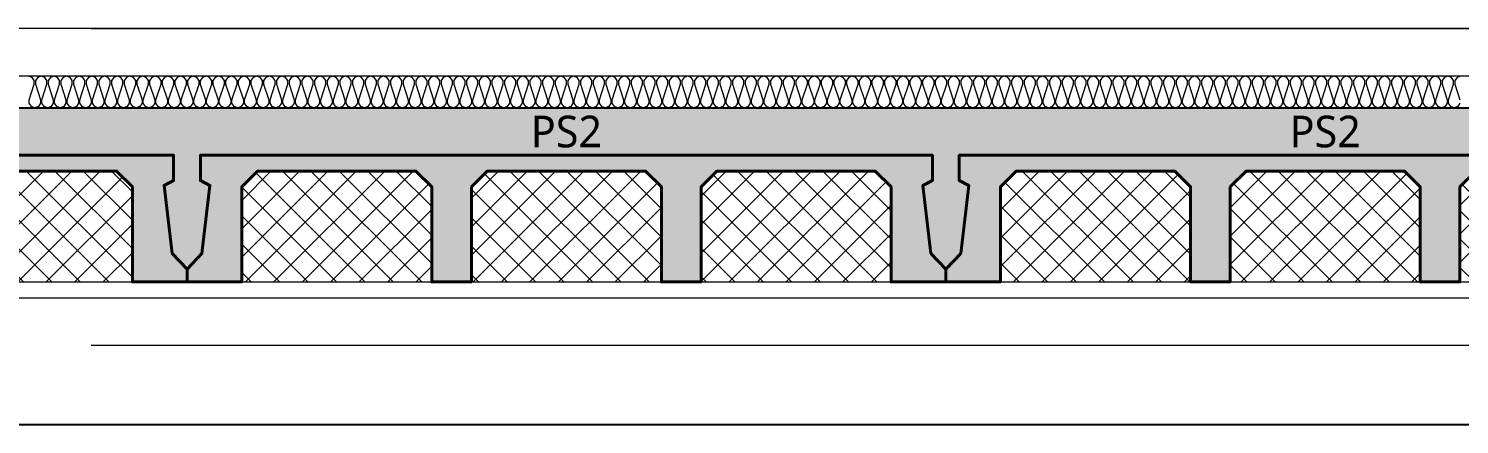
# Model space of a CAD drawing. Header units: millimetres. Extents: x 0 to 420000, y 0 to 297000.
# Drawn here: x 236003 to 240518, y 43200 to 44450 of the extents above; entities that cross this region are included whole.
import ezdxf
from ezdxf.enums import TextEntityAlignment as Align

# ---------------------------------------------------------------- set-up
doc = ezdxf.new("R2010")
doc.units = ezdxf.units.MM
doc.linetypes.add('0731_main_plan$0$form_$0$y-Landschaft$0$_$1$20120914_Verkehrsflächen_Grün$0$20120628_xref - Gammel$1$3_H-GL_F1_U3 - Default$0${ Offset Lines }', pattern=[0])
doc.linetypes.add('CEN', pattern=[62, 60, -1, 0, -1])
for name, color, linetype, lineweight in [('A-AXIS-LINE', 1, 'CEN', 15), ('A-CONC-LIN1', 2, 'Continuous', 40), ('A-CONC-LIN2', 7, 'Continuous', 25), ('A-ELEV-LIN2', 7, 'Continuous', 25), ('A-XXXX-FIN2', 6, 'Continuous', 20), ('A-XXXX-INSL1', 15, 'Continuous', 18), ('A-XXXX-INSL2', 8, 'Continuous', 18)]:
    doc.layers.add(name, color=color, linetype=linetype, lineweight=lineweight)
doc.layers.add('A-CONC-SOLD', color=253, linetype='CEN')
doc.layers.add('A-XXXX-NPLT', color=144, linetype='Continuous', lineweight=15, plot=False)
doc.styles.add('맑은고딕', font='')
doc.styles.get('맑은고딕').set_extended_font_data('Malgun Gothic')

# ---------------------------------------------------------------- blocks, each defined once
blk = doc.blocks.new('axis(211208)')
at = {"layer": 'A-AXIS-LINE', "ltscale": 1000}
for p, q in [((4631788.1, -421118.7), (4955413.1, -421118.7)), ((4631788.1, -422118.7), (4955413.1, -422118.7))]:
    blk.add_line(p, q, dxfattribs=at)
blk = doc.blocks.new('PS2')
at = {"layer": 'A-CONC-SOLD'}
h = blk.add_hatch(color=256, dxfattribs=at)
h.dxf.hatch_style = 1
h.paths.add_polyline_path([(1197.5, 0), (-1197.5, 0), (-1197.5, -510), (-1150.5, -460), (-1125, -245), (-1155, -230), (-1155, -150), (1155, -150), (1155, -230), (1125, -245), (1150.5, -460), (1197.5, -510)])
h = blk.add_hatch(color=256, dxfattribs=at)
h.dxf.hatch_style = 1
h.paths.add_polyline_path([(-1150.5, -460), (-1197.5, -510), (-1197.5, -550), (-1025, -550), (-1025, -510), (-1025, -250), (-975, -200), (-475, -200), (-425, -250), (-425, -510), (-425, -550), (-300, -550), (-300, -510), (-300, -250), (-250, -200), (250, -200), (300, -250), (300, -510), (300, -550), (425, -550), (425, -510), (425, -250), (475, -200), (975, -200), (1025, -250), (1025, -510), (1025, -550), (1197.5, -550), (1197.5, -510), (1150.5, -460), (1125, -245), (1155, -230), (1155, -150), (-1155, -150), (-1155, -230), (-1125, -245)])
at = {"layer": 'A-XXXX-INSL2'}
h = blk.add_hatch(dxfattribs=at)
h.set_pattern_fill('ANSI37', color=256, scale=20)
h.set_pattern_definition([(45, (-289951.5, -41968), (-44.90128, 44.90128), []), (135, (-289951.5, -41968), (-44.90128, -44.90128), [])])
h.paths.add_polyline_path([(-975, -200), (-1025, -250), (-1025, -510), (-1025, -550), (-425, -550), (-425, -510), (-425, -250), (-475, -200)])
h.paths.add_polyline_path([(-250, -200), (-300, -250), (-300, -510), (-300, -550), (300, -550), (300, -510), (300, -250), (250, -200)])
h.paths.add_polyline_path([(425, -510), (425, -550), (1025, -550), (1025, -510), (1025, -250), (975, -200), (475, -200), (425, -250)])
at = {"layer": 'A-CONC-LIN1', "color": 2, "linetype": '0731_main_plan$0$form_$0$y-Landschaft$0$_$1$20120914_Verkehrsflächen_Grün$0$20120628_xref - Gammel$1$3_H-GL_F1_U3 - Default$0${ Offset Lines }'}
blk.add_lwpolyline([(-300, -250), (-300, -510), (-300, -510), (-300, -550), (-425, -550), (-425, -510), (-425, -510), (-425, -250), (-475, -200), (-975, -200), (-1025, -250), (-1025, -510), (-1025, -510), (-1025, -550), (-1197.5, -550), (-1197.5, -510), (-1150.5, -460), (-1125, -245), (-1155, -230), (-1155, -150), (1155, -150), (1155, -230), (1125, -245), (1150.5, -460), (1197.5, -510), (1197.5, -550), (1025, -550), (1025, -510), (1025, -510), (1025, -250), (975, -200), (475, -200), (425, -250), (425, -510), (425, -510), (425, -550), (300, -550), (300, -510), (300, -510), (300, -250), (250, -200), (-250, -200)], close=True, dxfattribs=at)
at = {"layer": 'A-CONC-LIN2'}
blk.add_line((-1197.5, 0), (1197.5, 0), dxfattribs=at)
at = {"layer": 'A-XXXX-NPLT'}
for p, q in [((-1025, -550), (-425, -550)), ((-300, -550), (300, -550)), ((425, -550), (1025, -550))]:
    blk.add_line(p, q, dxfattribs=at)
at = {"layer": 'A-XXXX-NPLT', "style": '맑은고딕'}
blk.add_text('PS2', height=100, dxfattribs=at).set_placement((0, -75), align=Align.MIDDLE)
blk = doc.blocks.new('냉동층(220321)')
at = {"layer": 'A-ELEV-LIN2'}
blk.add_line((4803973.8, -402368.7), (4822373.8, -402368.7), dxfattribs=at)
at = {"layer": 'A-XXXX-FIN2'}
blk.add_line((4878673.7, -401118.7), (4801923.8, -401118.7), dxfattribs=at)
at = {"layer": 'A-XXXX-INSL1'}
blk.add_lwpolyline([(4802023.8, -401968.7), (4819473.8, -401968.7)], dxfattribs=at)
at = {"layer": 'A-XXXX-INSL2'}
blk.add_line((4878773.7, -401268.7), (4802023.8, -401268.7), dxfattribs=at)
for points in [[(4810833.7, -401268.7), (4810822.7, -401272.7), (4810815.7, -401282.7), (4810815.7, -401293.7), (4810831.7, -401343.7)], [(4810831.7, -401354.7), (4810824.7, -401364.7), (4810813.7, -401368.7), (4810802.7, -401364.7), (4810795.7, -401354.7), (4810795.7, -401343.7), (4810811.7, -401293.7), (4810811.7, -401282.7), (4810804.7, -401272.7), (4810793.7, -401268.7), (4810782.7, -401272.7), (4810775.7, -401282.7), (4810775.7, -401293.7), (4810791.7, -401343.7), (4810791.7, -401354.7), (4810784.7, -401364.7), (4810773.7, -401368.7), (4810762.7, -401364.7), (4810755.7, -401354.7), (4810755.7, -401343.7), (4810771.7, -401293.7), (4810771.7, -401282.7), (4810764.7, -401272.7), (4810753.7, -401268.7), (4810742.7, -401272.7), (4810735.7, -401282.7), (4810735.7, -401293.7), (4810751.7, -401343.7), (4810751.7, -401354.7), (4810744.7, -401364.7), (4810733.7, -401368.7), (4810722.7, -401364.7), (4810715.7, -401354.7), (4810715.7, -401343.7), (4810731.7, -401293.7), (4810731.7, -401282.7), (4810724.7, -401272.7), (4810713.7, -401268.7), (4810702.7, -401272.7), (4810695.7, -401282.7), (4810695.7, -401293.7), (4810711.7, -401343.7), (4810711.7, -401354.7), (4810704.7, -401364.7), (4810693.7, -401368.7), (4810682.7, -401364.7), (4810675.7, -401354.7), (4810675.7, -401343.7), (4810691.7, -401293.7), (4810691.7, -401282.7), (4810684.7, -401272.7), (4810673.7, -401268.7), (4810662.7, -401272.7), (4810655.7, -401282.7), (4810655.7, -401293.7), (4810671.7, -401343.7), (4810671.7, -401354.7), (4810664.7, -401364.7), (4810653.7, -401368.7), (4810642.7, -401364.7), (4810635.7, -401354.7), (4810635.7, -401343.7), (4810651.7, -401293.7), (4810651.7, -401282.7), (4810644.7, -401272.7), (4810633.7, -401268.7), (4810622.7, -401272.7), (4810615.7, -401282.7), (4810615.7, -401293.7), (4810631.7, -401343.7), (4810631.7, -401354.7), (4810624.7, -401364.7), (4810613.7, -401368.7), (4810602.7, -401364.7), (4810595.7, -401354.7), (4810595.7, -401343.7), (4810611.7, -401293.7), (4810611.7, -401282.7), (4810604.7, -401272.7), (4810593.7, -401268.7), (4810582.7, -401272.7), (4810575.7, -401282.7), (4810575.7, -401293.7), (4810591.7, -401343.7), (4810591.7, -401354.7), (4810584.7, -401364.7), (4810573.7, -401368.7), (4810562.7, -401364.7), (4810555.7, -401354.7), (4810555.7, -401343.7), (4810571.7, -401293.7), (4810571.7, -401282.7), (4810564.7, -401272.7), (4810553.7, -401268.7), (4810542.7, -401272.7), (4810535.7, -401282.7), (4810535.7, -401293.7), (4810551.7, -401343.7), (4810551.7, -401354.7), (4810544.7, -401364.7), (4810533.7, -401368.7), (4810522.7, -401364.7), (4810515.7, -401354.7), (4810515.7, -401343.7), (4810531.7, -401293.7), (4810531.7, -401282.7), (4810524.7, -401272.7), (4810513.7, -401268.7), (4810502.7, -401272.7), (4810495.7, -401282.7), (4810495.7, -401293.7), (4810511.7, -401343.7), (4810511.7, -401354.7), (4810504.7, -401364.7), (4810493.7, -401368.7), (4810482.7, -401364.7), (4810475.7, -401354.7), (4810475.7, -401343.7), (4810491.7, -401293.7), (4810491.7, -401282.7), (4810484.7, -401272.7), (4810473.7, -401268.7), (4810462.7, -401272.7), (4810455.7, -401282.7), (4810455.7, -401293.7), (4810471.7, -401343.7), (4810471.7, -401354.7), (4810464.7, -401364.7), (4810453.7, -401368.7), (4810442.7, -401364.7), (4810435.7, -401354.7), (4810435.7, -401343.7), (4810451.7, -401293.7), (4810451.7, -401282.7), (4810444.7, -401272.7), (4810433.7, -401268.7), (4810422.7, -401272.7), (4810415.7, -401282.7), (4810415.7, -401293.7), (4810431.7, -401343.7), (4810431.7, -401354.7), (4810424.7, -401364.7), (4810413.7, -401368.7), (4810402.7, -401364.7), (4810395.7, -401354.7), (4810395.7, -401343.7), (4810411.7, -401293.7), (4810411.7, -401282.7), (4810404.7, -401272.7), (4810393.7, -401268.7), (4810382.7, -401272.7), (4810375.7, -401282.7), (4810375.7, -401293.7), (4810391.7, -401343.7), (4810391.7, -401354.7), (4810384.7, -401364.7), (4810373.7, -401368.7), (4810362.7, -401364.7), (4810355.7, -401354.7), (4810355.7, -401343.7), (4810371.7, -401293.7), (4810371.7, -401282.7), (4810364.7, -401272.7), (4810353.7, -401268.7), (4810342.7, -401272.7), (4810335.7, -401282.7), (4810335.7, -401293.7), (4810351.7, -401343.7), (4810351.7, -401354.7), (4810344.7, -401364.7), (4810333.7, -401368.7), (4810322.7, -401364.7), (4810315.7, -401354.7), (4810315.7, -401343.7), (4810331.7, -401293.7), (4810331.7, -401282.7), (4810324.7, -401272.7), (4810313.7, -401268.7), (4810302.7, -401272.7), (4810295.7, -401282.7), (4810295.7, -401293.7), (4810311.7, -401343.7), (4810311.7, -401354.7), (4810304.7, -401364.7), (4810293.7, -401368.7), (4810282.7, -401364.7), (4810275.7, -401354.7), (4810275.7, -401343.7), (4810291.7, -401293.7), (4810291.7, -401282.7), (4810284.7, -401272.7), (4810273.7, -401268.7), (4810262.7, -401272.7), (4810255.7, -401282.7), (4810255.7, -401293.7), (4810271.7, -401343.7), (4810271.7, -401354.7), (4810264.7, -401364.7), (4810253.7, -401368.7), (4810242.7, -401364.7), (4810235.7, -401354.7), (4810235.7, -401343.7), (4810251.7, -401293.7), (4810251.7, -401282.7), (4810244.7, -401272.7), (4810233.7, -401268.7), (4810222.7, -401272.7), (4810215.7, -401282.7), (4810215.7, -401293.7), (4810231.7, -401343.7), (4810231.7, -401354.7), (4810224.7, -401364.7), (4810213.7, -401368.7), (4810202.7, -401364.7), (4810195.7, -401354.7), (4810195.7, -401343.7), (4810211.7, -401293.7), (4810211.7, -401282.7), (4810204.7, -401272.7), (4810193.7, -401268.7), (4810182.7, -401272.7), (4810175.7, -401282.7), (4810175.7, -401293.7), (4810191.7, -401343.7), (4810191.7, -401354.7), (4810184.7, -401364.7), (4810173.7, -401368.7), (4810162.7, -401364.7), (4810155.7, -401354.7), (4810155.7, -401343.7), (4810171.7, -401293.7), (4810171.7, -401282.7), (4810164.7, -401272.7), (4810153.7, -401268.7), (4810142.7, -401272.7), (4810135.7, -401282.7), (4810135.7, -401293.7), (4810151.7, -401343.7), (4810151.7, -401354.7), (4810144.7, -401364.7), (4810133.7, -401368.7), (4810122.7, -401364.7), (4810115.7, -401354.7), (4810115.7, -401343.7), (4810131.7, -401293.7), (4810131.7, -401282.7), (4810124.7, -401272.7), (4810113.7, -401268.7), (4810102.7, -401272.7), (4810095.7, -401282.7), (4810095.7, -401293.7), (4810111.7, -401343.7), (4810111.7, -401354.7), (4810104.7, -401364.7), (4810093.7, -401368.7), (4810082.7, -401364.7), (4810075.7, -401354.7), (4810075.7, -401343.7), (4810091.7, -401293.7), (4810091.7, -401282.7), (4810084.7, -401272.7), (4810073.7, -401268.7), (4810062.7, -401272.7), (4810055.7, -401282.7), (4810055.7, -401293.7), (4810071.7, -401343.7), (4810071.7, -401354.7), (4810064.7, -401364.7), (4810053.7, -401368.7), (4810042.7, -401364.7), (4810035.7, -401354.7), (4810035.7, -401343.7), (4810051.7, -401293.7), (4810051.7, -401282.7), (4810044.7, -401272.7), (4810033.7, -401268.7), (4810022.7, -401272.7), (4810015.7, -401282.7), (4810015.7, -401293.7), (4810031.7, -401343.7), (4810031.7, -401354.7), (4810024.7, -401364.7), (4810013.7, -401368.7), (4810002.7, -401364.7), (4809995.7, -401354.7), (4809995.7, -401343.7), (4810011.7, -401293.7), (4810011.7, -401282.7), (4810004.7, -401272.7), (4809993.7, -401268.7), (4809982.7, -401272.7), (4809975.7, -401282.7), (4809975.7, -401293.7), (4809991.7, -401343.7), (4809991.7, -401354.7), (4809984.7, -401364.7), (4809973.7, -401368.7), (4809962.7, -401364.7), (4809955.7, -401354.7), (4809955.7, -401343.7), (4809971.7, -401293.7), (4809971.7, -401282.7), (4809964.7, -401272.7), (4809953.7, -401268.7), (4809942.7, -401272.7), (4809935.7, -401282.7), (4809935.7, -401293.7), (4809951.7, -401343.7), (4809951.7, -401354.7), (4809944.7, -401364.7), (4809933.7, -401368.7), (4809922.7, -401364.7), (4809915.7, -401354.7), (4809915.7, -401343.7), (4809931.7, -401293.7), (4809931.7, -401282.7), (4809924.7, -401272.7), (4809913.7, -401268.7), (4809902.7, -401272.7), (4809895.7, -401282.7), (4809895.7, -401293.7), (4809911.7, -401343.7), (4809911.7, -401354.7), (4809904.7, -401364.7), (4809893.7, -401368.7), (4809882.7, -401364.7), (4809875.7, -401354.7), (4809875.7, -401343.7), (4809891.7, -401293.7), (4809891.7, -401282.7), (4809884.7, -401272.7), (4809873.7, -401268.7), (4809862.7, -401272.7), (4809855.7, -401282.7), (4809855.7, -401293.7), (4809871.7, -401343.7), (4809871.7, -401354.7), (4809864.7, -401364.7), (4809853.7, -401368.7), (4809842.7, -401364.7), (4809835.7, -401354.7), (4809835.7, -401343.7), (4809851.7, -401293.7), (4809851.7, -401282.7), (4809844.7, -401272.7), (4809833.7, -401268.7), (4809822.7, -401272.7), (4809815.7, -401282.7), (4809815.7, -401293.7), (4809831.7, -401343.7), (4809831.7, -401354.7), (4809824.7, -401364.7), (4809813.7, -401368.7), (4809802.7, -401364.7), (4809795.7, -401354.7), (4809795.7, -401343.7), (4809811.7, -401293.7), (4809811.7, -401282.7), (4809804.7, -401272.7), (4809793.7, -401268.7), (4809782.7, -401272.7), (4809775.7, -401282.7), (4809775.7, -401293.7), (4809791.7, -401343.7), (4809791.7, -401354.7), (4809784.7, -401364.7), (4809773.7, -401368.7), (4809762.7, -401364.7), (4809755.7, -401354.7), (4809755.7, -401343.7), (4809771.7, -401293.7), (4809771.7, -401282.7), (4809764.7, -401272.7), (4809753.7, -401268.7), (4809742.7, -401272.7), (4809735.7, -401282.7), (4809735.7, -401293.7), (4809751.7, -401343.7), (4809751.7, -401354.7), (4809744.7, -401364.7), (4809733.7, -401368.7), (4809722.7, -401364.7), (4809715.7, -401354.7), (4809715.7, -401343.7), (4809731.7, -401293.7), (4809731.7, -401282.7), (4809724.7, -401272.7), (4809713.7, -401268.7), (4809702.7, -401272.7), (4809695.7, -401282.7), (4809695.7, -401293.7), (4809711.7, -401343.7), (4809711.7, -401354.7), (4809704.7, -401364.7), (4809693.7, -401368.7), (4809682.7, -401364.7), (4809675.7, -401354.7), (4809675.7, -401343.7), (4809691.7, -401293.7), (4809691.7, -401282.7), (4809684.7, -401272.7), (4809673.7, -401268.7), (4809662.7, -401272.7), (4809655.7, -401282.7), (4809655.7, -401293.7), (4809671.7, -401343.7), (4809671.7, -401354.7), (4809664.7, -401364.7), (4809653.7, -401368.7), (4809642.7, -401364.7), (4809635.7, -401354.7), (4809635.7, -401343.7), (4809651.7, -401293.7), (4809651.7, -401282.7), (4809644.7, -401272.7), (4809633.7, -401268.7), (4809622.7, -401272.7), (4809615.7, -401282.7), (4809615.7, -401293.7), (4809631.7, -401343.7), (4809631.7, -401354.7), (4809624.7, -401364.7), (4809613.7, -401368.7), (4809602.7, -401364.7), (4809595.7, -401354.7), (4809595.7, -401343.7), (4809611.7, -401293.7), (4809611.7, -401282.7), (4809604.7, -401272.7), (4809593.7, -401268.7), (4809582.7, -401272.7), (4809575.7, -401282.7), (4809575.7, -401293.7), (4809591.7, -401343.7), (4809591.7, -401354.7), (4809584.7, -401364.7), (4809573.7, -401368.7), (4809562.7, -401364.7), (4809555.7, -401354.7), (4809555.7, -401343.7), (4809571.7, -401293.7), (4809571.7, -401282.7), (4809564.7, -401272.7), (4809553.7, -401268.7), (4809542.7, -401272.7), (4809535.7, -401282.7), (4809535.7, -401293.7), (4809551.7, -401343.7), (4809551.7, -401354.7), (4809544.7, -401364.7), (4809533.7, -401368.7), (4809522.7, -401364.7), (4809515.7, -401354.7), (4809515.7, -401343.7), (4809531.7, -401293.7), (4809531.7, -401282.7), (4809524.7, -401272.7), (4809513.7, -401268.7), (4809502.7, -401272.7), (4809495.7, -401282.7), (4809495.7, -401293.7), (4809511.7, -401343.7), (4809511.7, -401354.7), (4809504.7, -401364.7), (4809493.7, -401368.7), (4809482.7, -401364.7), (4809475.7, -401354.7), (4809475.7, -401343.7), (4809491.7, -401293.7), (4809491.7, -401282.7), (4809484.7, -401272.7), (4809473.7, -401268.7), (4809462.7, -401272.7), (4809455.7, -401282.7), (4809455.7, -401293.7), (4809471.7, -401343.7), (4809471.7, -401354.7), (4809464.7, -401364.7), (4809453.7, -401368.7), (4809442.7, -401364.7), (4809435.7, -401354.7), (4809435.7, -401343.7), (4809451.7, -401293.7), (4809451.7, -401282.7), (4809444.7, -401272.7), (4809433.7, -401268.7), (4809422.7, -401272.7), (4809415.7, -401282.7), (4809415.7, -401293.7), (4809431.7, -401343.7), (4809431.7, -401354.7), (4809424.7, -401364.7), (4809413.7, -401368.7), (4809402.7, -401364.7), (4809395.7, -401354.7), (4809395.7, -401343.7), (4809411.7, -401293.7), (4809411.7, -401282.7), (4809404.7, -401272.7), (4809393.7, -401268.7), (4809382.7, -401272.7), (4809375.7, -401282.7), (4809375.7, -401293.7), (4809391.7, -401343.7), (4809391.7, -401354.7), (4809384.7, -401364.7), (4809373.7, -401368.7), (4809362.7, -401364.7), (4809355.7, -401354.7), (4809355.7, -401343.7), (4809371.7, -401293.7), (4809371.7, -401282.7), (4809364.7, -401272.7), (4809353.7, -401268.7), (4809342.7, -401272.7), (4809335.7, -401282.7), (4809335.7, -401293.7), (4809351.7, -401343.7), (4809351.7, -401354.7), (4809344.7, -401364.7), (4809333.7, -401368.7), (4809322.7, -401364.7), (4809315.7, -401354.7), (4809315.7, -401343.7), (4809331.7, -401293.7), (4809331.7, -401282.7), (4809324.7, -401272.7), (4809313.7, -401268.7), (4809302.7, -401272.7), (4809295.7, -401282.7), (4809295.7, -401293.7), (4809311.7, -401343.7), (4809311.7, -401354.7), (4809304.7, -401364.7), (4809293.7, -401368.7), (4809282.7, -401364.7), (4809275.7, -401354.7), (4809275.7, -401343.7), (4809291.7, -401293.7), (4809291.7, -401282.7), (4809284.7, -401272.7), (4809273.7, -401268.7), (4809262.7, -401272.7), (4809255.7, -401282.7), (4809255.7, -401293.7), (4809271.7, -401343.7), (4809271.7, -401354.7), (4809264.7, -401364.7), (4809253.7, -401368.7), (4809242.7, -401364.7), (4809235.7, -401354.7), (4809235.7, -401343.7), (4809251.7, -401293.7), (4809251.7, -401282.7), (4809244.7, -401272.7), (4809233.7, -401268.7), (4809222.7, -401272.7), (4809215.7, -401282.7), (4809215.7, -401293.7), (4809231.7, -401343.7), (4809231.7, -401354.7), (4809224.7, -401364.7), (4809213.7, -401368.7), (4809202.7, -401364.7), (4809195.7, -401354.7), (4809195.7, -401343.7), (4809211.7, -401293.7), (4809211.7, -401282.7), (4809204.7, -401272.7), (4809193.7, -401268.7), (4809182.7, -401272.7), (4809175.7, -401282.7), (4809175.7, -401293.7), (4809191.7, -401343.7), (4809191.7, -401354.7), (4809184.7, -401364.7), (4809173.7, -401368.7), (4809162.7, -401364.7), (4809155.7, -401354.7), (4809155.7, -401343.7), (4809171.7, -401293.7), (4809171.7, -401282.7), (4809164.7, -401272.7), (4809153.7, -401268.7), (4809142.7, -401272.7), (4809135.7, -401282.7), (4809135.7, -401293.7), (4809151.7, -401343.7), (4809151.7, -401354.7), (4809144.7, -401364.7), (4809133.7, -401368.7), (4809122.7, -401364.7), (4809115.7, -401354.7), (4809115.7, -401343.7), (4809131.7, -401293.7), (4809131.7, -401282.7), (4809124.7, -401272.7), (4809113.7, -401268.7), (4809102.7, -401272.7), (4809095.7, -401282.7), (4809095.7, -401293.7), (4809111.7, -401343.7), (4809111.7, -401354.7), (4809104.7, -401364.7), (4809093.7, -401368.7), (4809082.7, -401364.7), (4809075.7, -401354.7), (4809075.7, -401343.7), (4809091.7, -401293.7), (4809091.7, -401282.7), (4809084.7, -401272.7), (4809073.7, -401268.7), (4809062.7, -401272.7), (4809055.7, -401282.7), (4809055.7, -401293.7), (4809071.7, -401343.7), (4809071.7, -401354.7), (4809064.7, -401364.7), (4809053.7, -401368.7), (4809042.7, -401364.7), (4809035.7, -401354.7), (4809035.7, -401343.7), (4809051.7, -401293.7), (4809051.7, -401282.7), (4809044.7, -401272.7), (4809033.7, -401268.7), (4809022.7, -401272.7), (4809015.7, -401282.7), (4809015.7, -401293.7), (4809031.7, -401343.7), (4809031.7, -401354.7), (4809024.7, -401364.7), (4809013.7, -401368.7), (4809002.7, -401364.7), (4808995.7, -401354.7), (4808995.7, -401343.7), (4809011.7, -401293.7), (4809011.7, -401282.7), (4809004.7, -401272.7), (4808993.7, -401268.7), (4808982.7, -401272.7), (4808975.7, -401282.7), (4808975.7, -401293.7), (4808991.7, -401343.7), (4808991.7, -401354.7), (4808984.7, -401364.7), (4808973.7, -401368.7), (4808962.7, -401364.7), (4808955.7, -401354.7), (4808955.7, -401343.7), (4808971.7, -401293.7), (4808971.7, -401282.7), (4808964.7, -401272.7), (4808953.7, -401268.7), (4808942.7, -401272.7), (4808935.7, -401282.7), (4808935.7, -401293.7), (4808951.7, -401343.7), (4808951.7, -401354.7), (4808944.7, -401364.7), (4808933.7, -401368.7), (4808922.7, -401364.7), (4808915.7, -401354.7), (4808915.7, -401343.7), (4808931.7, -401293.7), (4808931.7, -401282.7), (4808924.7, -401272.7), (4808913.7, -401268.7), (4808902.7, -401272.7), (4808895.7, -401282.7), (4808895.7, -401293.7), (4808911.7, -401343.7), (4808911.7, -401354.7), (4808904.7, -401364.7), (4808893.7, -401368.7), (4808882.7, -401364.7), (4808875.7, -401354.7), (4808875.7, -401343.7), (4808891.7, -401293.7), (4808891.7, -401282.7), (4808884.7, -401272.7), (4808873.7, -401268.7), (4808862.7, -401272.7), (4808855.7, -401282.7), (4808855.7, -401293.7), (4808871.7, -401343.7), (4808871.7, -401354.7), (4808864.7, -401364.7), (4808853.7, -401368.7), (4808842.7, -401364.7), (4808835.7, -401354.7), (4808835.7, -401343.7), (4808851.7, -401293.7), (4808851.7, -401282.7), (4808844.7, -401272.7), (4808833.7, -401268.7), (4808822.7, -401272.7), (4808815.7, -401282.7), (4808815.7, -401293.7), (4808831.7, -401343.7), (4808831.7, -401354.7), (4808824.7, -401364.7), (4808813.7, -401368.7), (4808802.7, -401364.7), (4808795.7, -401354.7), (4808795.7, -401343.7), (4808811.7, -401293.7), (4808811.7, -401282.7), (4808804.7, -401272.7), (4808793.7, -401268.7), (4808782.7, -401272.7), (4808775.7, -401282.7), (4808775.7, -401293.7), (4808791.7, -401343.7), (4808791.7, -401354.7), (4808784.7, -401364.7), (4808773.7, -401368.7), (4808762.7, -401364.7), (4808755.7, -401354.7), (4808755.7, -401343.7), (4808771.7, -401293.7), (4808771.7, -401282.7), (4808764.7, -401272.7), (4808753.7, -401268.7), (4808742.7, -401272.7), (4808735.7, -401282.7), (4808735.7, -401293.7), (4808751.7, -401343.7), (4808751.7, -401354.7), (4808744.7, -401364.7), (4808733.7, -401368.7), (4808722.7, -401364.7), (4808715.7, -401354.7), (4808715.7, -401343.7), (4808731.7, -401293.7), (4808731.7, -401282.7), (4808724.7, -401272.7), (4808713.7, -401268.7), (4808702.7, -401272.7), (4808695.7, -401282.7), (4808695.7, -401293.7), (4808711.7, -401343.7), (4808711.7, -401354.7), (4808704.7, -401364.7), (4808693.7, -401368.7), (4808682.7, -401364.7), (4808675.7, -401354.7), (4808675.7, -401343.7), (4808691.7, -401293.7), (4808691.7, -401282.7), (4808684.7, -401272.7), (4808673.7, -401268.7), (4808662.7, -401272.7), (4808655.7, -401282.7), (4808655.7, -401293.7), (4808671.7, -401343.7), (4808671.7, -401354.7), (4808664.7, -401364.7), (4808653.7, -401368.7), (4808642.7, -401364.7), (4808635.7, -401354.7), (4808635.7, -401343.7), (4808651.7, -401293.7), (4808651.7, -401282.7), (4808644.7, -401272.7), (4808633.7, -401268.7), (4808622.7, -401272.7), (4808615.7, -401282.7), (4808615.7, -401293.7), (4808631.7, -401343.7), (4808631.7, -401354.7), (4808624.7, -401364.7), (4808613.7, -401368.7), (4808602.7, -401364.7), (4808595.7, -401354.7), (4808595.7, -401343.7), (4808611.7, -401293.7), (4808611.7, -401282.7), (4808604.7, -401272.7), (4808593.7, -401268.7), (4808582.7, -401272.7), (4808575.7, -401282.7), (4808575.7, -401293.7), (4808591.7, -401343.7), (4808591.7, -401354.7), (4808584.7, -401364.7), (4808573.7, -401368.7), (4808562.7, -401364.7), (4808555.7, -401354.7), (4808555.7, -401343.7), (4808571.7, -401293.7), (4808571.7, -401282.7), (4808564.7, -401272.7), (4808553.7, -401268.7), (4808542.7, -401272.7), (4808535.7, -401282.7), (4808535.7, -401293.7), (4808551.7, -401343.7), (4808551.7, -401354.7), (4808544.7, -401364.7), (4808533.7, -401368.7), (4808522.7, -401364.7), (4808515.7, -401354.7), (4808515.7, -401343.7), (4808531.7, -401293.7), (4808531.7, -401282.7), (4808524.7, -401272.7), (4808513.7, -401268.7), (4808502.7, -401272.7), (4808495.7, -401282.7), (4808495.7, -401293.7), (4808511.7, -401343.7), (4808511.7, -401354.7), (4808504.7, -401364.7), (4808493.7, -401368.7), (4808482.7, -401364.7), (4808475.7, -401354.7), (4808475.7, -401343.7), (4808491.7, -401293.7), (4808491.7, -401282.7), (4808484.7, -401272.7), (4808473.7, -401268.7), (4808462.7, -401272.7), (4808455.7, -401282.7), (4808455.7, -401293.7), (4808471.7, -401343.7), (4808471.7, -401354.7), (4808464.7, -401364.7), (4808453.7, -401368.7), (4808442.7, -401364.7), (4808435.7, -401354.7), (4808435.7, -401343.7), (4808451.7, -401293.7), (4808451.7, -401282.7), (4808444.7, -401272.7), (4808433.7, -401268.7), (4808422.7, -401272.7), (4808415.7, -401282.7), (4808415.7, -401293.7), (4808431.7, -401343.7), (4808431.7, -401354.7), (4808424.7, -401364.7), (4808413.7, -401368.7), (4808402.7, -401364.7), (4808395.7, -401354.7), (4808395.7, -401343.7), (4808411.7, -401293.7), (4808411.7, -401282.7), (4808404.7, -401272.7), (4808393.7, -401268.7), (4808382.7, -401272.7), (4808375.7, -401282.7), (4808375.7, -401293.7), (4808391.7, -401343.7), (4808391.7, -401354.7), (4808384.7, -401364.7), (4808373.7, -401368.7), (4808362.7, -401364.7), (4808355.7, -401354.7), (4808355.7, -401343.7), (4808371.7, -401293.7), (4808371.7, -401282.7), (4808364.7, -401272.7), (4808353.7, -401268.7), (4808342.7, -401272.7), (4808335.7, -401282.7), (4808335.7, -401293.7), (4808351.7, -401343.7), (4808351.7, -401354.7), (4808344.7, -401364.7), (4808333.7, -401368.7), (4808322.7, -401364.7), (4808315.7, -401354.7), (4808315.7, -401343.7), (4808331.7, -401293.7), (4808331.7, -401282.7), (4808324.7, -401272.7), (4808313.7, -401268.7), (4808302.7, -401272.7), (4808295.7, -401282.7), (4808295.7, -401293.7), (4808311.7, -401343.7), (4808311.7, -401354.7), (4808304.7, -401364.7), (4808293.7, -401368.7), (4808282.7, -401364.7), (4808275.7, -401354.7), (4808275.7, -401343.7), (4808291.7, -401293.7), (4808291.7, -401282.7), (4808284.7, -401272.7), (4808273.7, -401268.7), (4808262.7, -401272.7), (4808255.7, -401282.7), (4808255.7, -401293.7), (4808271.7, -401343.7), (4808271.7, -401354.7), (4808264.7, -401364.7), (4808253.7, -401368.7), (4808242.7, -401364.7), (4808235.7, -401354.7), (4808235.7, -401343.7), (4808251.7, -401293.7), (4808251.7, -401282.7), (4808244.7, -401272.7), (4808233.7, -401268.7), (4808222.7, -401272.7), (4808215.7, -401282.7), (4808215.7, -401293.7), (4808231.7, -401343.7), (4808231.7, -401354.7), (4808224.7, -401364.7), (4808213.7, -401368.7), (4808202.7, -401364.7), (4808195.7, -401354.7), (4808195.7, -401343.7), (4808211.7, -401293.7), (4808211.7, -401282.7), (4808204.7, -401272.7), (4808193.7, -401268.7), (4808182.7, -401272.7), (4808175.7, -401282.7), (4808175.7, -401293.7), (4808191.7, -401343.7), (4808191.7, -401354.7), (4808184.7, -401364.7), (4808173.7, -401368.7), (4808162.7, -401364.7), (4808155.7, -401354.7), (4808155.7, -401343.7), (4808171.7, -401293.7), (4808171.7, -401282.7), (4808164.7, -401272.7), (4808153.7, -401268.7), (4808142.7, -401272.7), (4808135.7, -401282.7), (4808135.7, -401293.7), (4808151.7, -401343.7), (4808151.7, -401354.7), (4808144.7, -401364.7), (4808133.7, -401368.7), (4808122.7, -401364.7), (4808115.7, -401354.7), (4808115.7, -401343.7), (4808131.7, -401293.7), (4808131.7, -401282.7), (4808124.7, -401272.7), (4808113.7, -401268.7), (4808102.7, -401272.7), (4808095.7, -401282.7), (4808095.7, -401293.7), (4808111.7, -401343.7), (4808111.7, -401354.7), (4808104.7, -401364.7), (4808093.7, -401368.7), (4808082.7, -401364.7), (4808075.7, -401354.7), (4808075.7, -401343.7), (4808091.7, -401293.7), (4808091.7, -401282.7), (4808084.7, -401272.7), (4808073.7, -401268.7), (4808062.7, -401272.7), (4808055.7, -401282.7), (4808055.7, -401293.7), (4808071.7, -401343.7), (4808071.7, -401354.7), (4808064.7, -401364.7), (4808053.7, -401368.7), (4808042.7, -401364.7), (4808035.7, -401354.7), (4808035.7, -401343.7), (4808051.7, -401293.7), (4808051.7, -401282.7), (4808044.7, -401272.7), (4808033.7, -401268.7), (4808022.7, -401272.7), (4808015.7, -401282.7), (4808015.7, -401293.7), (4808031.7, -401343.7), (4808031.7, -401354.7), (4808024.7, -401364.7), (4808013.7, -401368.7), (4808002.7, -401364.7), (4807995.7, -401354.7), (4807995.7, -401343.7), (4808011.7, -401293.7), (4808011.7, -401282.7), (4808004.7, -401272.7), (4807993.7, -401268.7), (4807982.7, -401272.7), (4807975.7, -401282.7), (4807975.7, -401293.7), (4807991.7, -401343.7), (4807991.7, -401354.7), (4807984.7, -401364.7), (4807973.7, -401368.7), (4807962.7, -401364.7), (4807955.7, -401354.7), (4807955.7, -401343.7), (4807971.7, -401293.7), (4807971.7, -401282.7), (4807964.7, -401272.7), (4807953.7, -401268.7), (4807942.7, -401272.7), (4807935.7, -401282.7), (4807935.7, -401293.7), (4807951.7, -401343.7), (4807951.7, -401354.7), (4807944.7, -401364.7), (4807933.7, -401368.7), (4807922.7, -401364.7), (4807915.7, -401354.7), (4807915.7, -401343.7), (4807931.7, -401293.7), (4807931.7, -401282.7), (4807924.7, -401272.7), (4807913.7, -401268.7), (4807902.7, -401272.7), (4807895.7, -401282.7), (4807895.7, -401293.7), (4807911.7, -401343.7), (4807911.7, -401354.7), (4807904.7, -401364.7), (4807893.7, -401368.7), (4807882.7, -401364.7), (4807875.7, -401354.7), (4807875.7, -401343.7), (4807891.7, -401293.7), (4807891.7, -401282.7), (4807884.7, -401272.7), (4807873.7, -401268.7), (4807862.7, -401272.7), (4807855.7, -401282.7), (4807855.7, -401293.7), (4807871.7, -401343.7), (4807871.7, -401354.7), (4807864.7, -401364.7), (4807853.7, -401368.7), (4807842.7, -401364.7), (4807835.7, -401354.7), (4807835.7, -401343.7), (4807851.7, -401293.7), (4807851.7, -401282.7), (4807844.7, -401272.7), (4807833.7, -401268.7), (4807822.7, -401272.7), (4807815.7, -401282.7), (4807815.7, -401293.7), (4807831.7, -401343.7), (4807831.7, -401354.7), (4807824.7, -401364.7), (4807813.7, -401368.7), (4807802.7, -401364.7), (4807795.7, -401354.7), (4807795.7, -401343.7), (4807811.7, -401293.7), (4807811.7, -401282.7), (4807804.7, -401272.7), (4807793.7, -401268.7), (4807782.7, -401272.7), (4807775.7, -401282.7), (4807775.7, -401293.7), (4807791.7, -401343.7), (4807791.7, -401354.7), (4807784.7, -401364.7), (4807773.7, -401368.7), (4807762.7, -401364.7), (4807755.7, -401354.7), (4807755.7, -401343.7), (4807771.7, -401293.7), (4807771.7, -401282.7), (4807764.7, -401272.7), (4807753.7, -401268.7), (4807742.7, -401272.7), (4807735.7, -401282.7), (4807735.7, -401293.7), (4807751.7, -401343.7), (4807751.7, -401354.7), (4807744.7, -401364.7), (4807733.7, -401368.7), (4807722.7, -401364.7), (4807715.7, -401354.7), (4807715.7, -401343.7), (4807731.7, -401293.7), (4807731.7, -401282.7), (4807724.7, -401272.7), (4807713.7, -401268.7), (4807702.7, -401272.7), (4807695.7, -401282.7), (4807695.7, -401293.7), (4807711.7, -401343.7), (4807711.7, -401354.7), (4807704.7, -401364.7), (4807693.7, -401368.7), (4807682.7, -401364.7), (4807675.7, -401354.7), (4807675.7, -401343.7), (4807691.7, -401293.7), (4807691.7, -401282.7), (4807684.7, -401272.7), (4807673.7, -401268.7), (4807662.7, -401272.7), (4807655.7, -401282.7), (4807655.7, -401293.7), (4807671.7, -401343.7), (4807671.7, -401354.7), (4807664.7, -401364.7), (4807653.7, -401368.7), (4807642.7, -401364.7), (4807635.7, -401354.7), (4807635.7, -401343.7), (4807651.7, -401293.7), (4807651.7, -401282.7), (4807644.7, -401272.7), (4807633.7, -401268.7), (4807622.7, -401272.7), (4807615.7, -401282.7), (4807615.7, -401293.7), (4807631.7, -401343.7), (4807631.7, -401354.7), (4807624.7, -401364.7), (4807613.7, -401368.7), (4807602.7, -401364.7), (4807595.7, -401354.7), (4807595.7, -401343.7), (4807611.7, -401293.7), (4807611.7, -401282.7), (4807604.7, -401272.7), (4807593.7, -401268.7), (4807582.7, -401272.7), (4807575.7, -401282.7), (4807575.7, -401293.7), (4807591.7, -401343.7), (4807591.7, -401354.7), (4807584.7, -401364.7), (4807573.7, -401368.7), (4807562.7, -401364.7), (4807555.7, -401354.7), (4807555.7, -401343.7), (4807571.7, -401293.7), (4807571.7, -401282.7), (4807564.7, -401272.7), (4807553.7, -401268.7), (4807542.7, -401272.7), (4807535.7, -401282.7), (4807535.7, -401293.7), (4807551.7, -401343.7), (4807551.7, -401354.7), (4807544.7, -401364.7), (4807533.7, -401368.7), (4807522.7, -401364.7), (4807515.7, -401354.7), (4807515.7, -401343.7), (4807531.7, -401293.7), (4807531.7, -401282.7), (4807524.7, -401272.7), (4807513.7, -401268.7), (4807502.7, -401272.7), (4807495.7, -401282.7), (4807495.7, -401293.7), (4807511.7, -401343.7), (4807511.7, -401354.7), (4807504.7, -401364.7), (4807493.7, -401368.7), (4807482.7, -401364.7), (4807475.7, -401354.7), (4807475.7, -401343.7), (4807491.7, -401293.7), (4807491.7, -401282.7), (4807484.7, -401272.7), (4807473.7, -401268.7), (4807462.7, -401272.7), (4807455.7, -401282.7), (4807455.7, -401293.7), (4807471.7, -401343.7), (4807471.7, -401354.7), (4807464.7, -401364.7), (4807453.7, -401368.7), (4807442.7, -401364.7), (4807435.7, -401354.7), (4807435.7, -401343.7), (4807451.7, -401293.7), (4807451.7, -401282.7), (4807444.7, -401272.7), (4807433.7, -401268.7), (4807422.7, -401272.7), (4807415.7, -401282.7), (4807415.7, -401293.7), (4807431.7, -401343.7), (4807431.7, -401354.7), (4807424.7, -401364.7), (4807413.7, -401368.7), (4807402.7, -401364.7), (4807395.7, -401354.7), (4807395.7, -401343.7), (4807411.7, -401293.7), (4807411.7, -401282.7), (4807404.7, -401272.7), (4807393.7, -401268.7), (4807382.7, -401272.7), (4807375.7, -401282.7), (4807375.7, -401293.7), (4807391.7, -401343.7), (4807391.7, -401354.7), (4807384.7, -401364.7), (4807373.7, -401368.7), (4807362.7, -401364.7), (4807355.7, -401354.7), (4807355.7, -401343.7), (4807371.7, -401293.7), (4807371.7, -401282.7), (4807364.7, -401272.7), (4807353.7, -401268.7), (4807342.7, -401272.7), (4807335.7, -401282.7), (4807335.7, -401293.7), (4807351.7, -401343.7), (4807351.7, -401354.7), (4807344.7, -401364.7), (4807333.7, -401368.7), (4807322.7, -401364.7), (4807315.7, -401354.7), (4807315.7, -401343.7), (4807331.7, -401293.7), (4807331.7, -401282.7), (4807324.7, -401272.7), (4807313.7, -401268.7), (4807302.7, -401272.7), (4807295.7, -401282.7), (4807295.7, -401293.7), (4807311.7, -401343.7), (4807311.7, -401354.7), (4807304.7, -401364.7), (4807293.7, -401368.7), (4807282.7, -401364.7), (4807275.7, -401354.7), (4807275.7, -401343.7), (4807291.7, -401293.7), (4807291.7, -401282.7), (4807284.7, -401272.7), (4807273.7, -401268.7), (4807262.7, -401272.7), (4807255.7, -401282.7), (4807255.7, -401293.7), (4807271.7, -401343.7), (4807271.7, -401354.7), (4807264.7, -401364.7), (4807253.7, -401368.7), (4807242.7, -401364.7), (4807235.7, -401354.7), (4807235.7, -401343.7), (4807251.7, -401293.7), (4807251.7, -401282.7), (4807244.7, -401272.7), (4807233.7, -401268.7), (4807222.7, -401272.7), (4807215.7, -401282.7), (4807215.7, -401293.7), (4807231.7, -401343.7), (4807231.7, -401354.7), (4807224.7, -401364.7), (4807213.7, -401368.7), (4807202.7, -401364.7), (4807195.7, -401354.7), (4807195.7, -401343.7), (4807211.7, -401293.7), (4807211.7, -401282.7), (4807204.7, -401272.7), (4807193.7, -401268.7), (4807182.7, -401272.7), (4807175.7, -401282.7), (4807175.7, -401293.7), (4807191.7, -401343.7), (4807191.7, -401354.7), (4807184.7, -401364.7), (4807173.7, -401368.7), (4807162.7, -401364.7), (4807155.7, -401354.7), (4807155.7, -401343.7), (4807171.7, -401293.7), (4807171.7, -401282.7), (4807164.7, -401272.7), (4807153.7, -401268.7), (4807142.7, -401272.7), (4807135.7, -401282.7), (4807135.7, -401293.7), (4807151.7, -401343.7), (4807151.7, -401354.7), (4807144.7, -401364.7), (4807133.7, -401368.7), (4807122.7, -401364.7), (4807115.7, -401354.7), (4807115.7, -401343.7), (4807131.7, -401293.7), (4807131.7, -401282.7), (4807124.7, -401272.7), (4807113.7, -401268.7), (4807102.7, -401272.7), (4807095.7, -401282.7), (4807095.7, -401293.7), (4807111.7, -401343.7), (4807111.7, -401354.7), (4807104.7, -401364.7), (4807093.7, -401368.7), (4807082.7, -401364.7), (4807075.7, -401354.7), (4807075.7, -401343.7), (4807091.7, -401293.7), (4807091.7, -401282.7), (4807084.7, -401272.7), (4807073.7, -401268.7), (4807062.7, -401272.7), (4807055.7, -401282.7), (4807055.7, -401293.7), (4807071.7, -401343.7), (4807071.7, -401354.7), (4807064.7, -401364.7), (4807053.7, -401368.7), (4807042.7, -401364.7), (4807035.7, -401354.7), (4807035.7, -401343.7), (4807051.7, -401293.7), (4807051.7, -401282.7), (4807044.7, -401272.7), (4807033.7, -401268.7), (4807022.7, -401272.7), (4807015.7, -401282.7), (4807015.7, -401293.7), (4807031.7, -401343.7), (4807031.7, -401354.7), (4807024.7, -401364.7), (4807013.7, -401368.7), (4807002.7, -401364.7), (4806995.7, -401354.7), (4806995.7, -401343.7), (4807011.7, -401293.7), (4807011.7, -401282.7), (4807004.7, -401272.7), (4806993.7, -401268.7), (4806982.7, -401272.7), (4806975.7, -401282.7), (4806975.7, -401293.7), (4806991.7, -401343.7), (4806991.7, -401354.7), (4806984.7, -401364.7), (4806973.7, -401368.7), (4806962.7, -401364.7), (4806955.7, -401354.7), (4806955.7, -401343.7), (4806971.7, -401293.7), (4806971.7, -401282.7), (4806964.7, -401272.7), (4806953.7, -401268.7), (4806942.7, -401272.7), (4806935.7, -401282.7), (4806935.7, -401293.7), (4806951.7, -401343.7), (4806951.7, -401354.7), (4806944.7, -401364.7), (4806933.7, -401368.7), (4806922.7, -401364.7), (4806915.7, -401354.7), (4806915.7, -401343.7), (4806931.7, -401293.7), (4806931.7, -401282.7), (4806924.7, -401272.7), (4806913.7, -401268.7), (4806902.7, -401272.7), (4806895.7, -401282.7), (4806895.7, -401293.7), (4806911.7, -401343.7), (4806911.7, -401354.7), (4806904.7, -401364.7), (4806893.7, -401368.7), (4806882.7, -401364.7), (4806875.7, -401354.7), (4806875.7, -401343.7), (4806891.7, -401293.7), (4806891.7, -401282.7), (4806884.7, -401272.7), (4806873.7, -401268.7), (4806862.7, -401272.7), (4806855.7, -401282.7), (4806855.7, -401293.7), (4806871.7, -401343.7), (4806871.7, -401354.7), (4806864.7, -401364.7), (4806853.7, -401368.7), (4806842.7, -401364.7), (4806835.7, -401354.7), (4806835.7, -401343.7), (4806851.7, -401293.7), (4806851.7, -401282.7), (4806844.7, -401272.7), (4806833.7, -401268.7), (4806822.7, -401272.7), (4806815.7, -401282.7), (4806815.7, -401293.7), (4806831.7, -401343.7), (4806831.7, -401354.7), (4806824.7, -401364.7), (4806813.7, -401368.7), (4806802.7, -401364.7), (4806795.7, -401354.7), (4806795.7, -401343.7), (4806811.7, -401293.7), (4806811.7, -401282.7), (4806804.7, -401272.7), (4806793.7, -401268.7), (4806782.7, -401272.7), (4806775.7, -401282.7), (4806775.7, -401293.7), (4806791.7, -401343.7), (4806791.7, -401354.7), (4806784.7, -401364.7), (4806773.7, -401368.7), (4806762.7, -401364.7), (4806755.7, -401354.7), (4806755.7, -401343.7), (4806771.7, -401293.7), (4806771.7, -401282.7), (4806764.7, -401272.7), (4806753.7, -401268.7), (4806742.7, -401272.7), (4806735.7, -401282.7), (4806735.7, -401293.7), (4806751.7, -401343.7), (4806751.7, -401354.7), (4806744.7, -401364.7), (4806733.7, -401368.7), (4806722.7, -401364.7), (4806715.7, -401354.7), (4806715.7, -401343.7), (4806731.7, -401293.7), (4806731.7, -401282.7), (4806724.7, -401272.7), (4806713.7, -401268.7), (4806702.7, -401272.7), (4806695.7, -401282.7), (4806695.7, -401293.7), (4806711.7, -401343.7), (4806711.7, -401354.7), (4806704.7, -401364.7), (4806693.7, -401368.7), (4806682.7, -401364.7), (4806675.7, -401354.7), (4806675.7, -401343.7), (4806691.7, -401293.7), (4806691.7, -401282.7), (4806684.7, -401272.7), (4806673.7, -401268.7), (4806662.7, -401272.7), (4806655.7, -401282.7), (4806655.7, -401293.7), (4806671.7, -401343.7), (4806671.7, -401354.7), (4806664.7, -401364.7), (4806653.7, -401368.7), (4806642.7, -401364.7), (4806635.7, -401354.7), (4806635.7, -401343.7), (4806651.7, -401293.7), (4806651.7, -401282.7), (4806644.7, -401272.7), (4806633.7, -401268.7), (4806622.7, -401272.7), (4806615.7, -401282.7), (4806615.7, -401293.7), (4806631.7, -401343.7), (4806631.7, -401354.7), (4806624.7, -401364.7), (4806613.7, -401368.7), (4806602.7, -401364.7), (4806595.7, -401354.7), (4806595.7, -401343.7), (4806611.7, -401293.7), (4806611.7, -401282.7), (4806604.7, -401272.7), (4806593.7, -401268.7), (4806582.7, -401272.7), (4806575.7, -401282.7), (4806575.7, -401293.7), (4806591.7, -401343.7), (4806591.7, -401354.7), (4806584.7, -401364.7), (4806573.7, -401368.7), (4806562.7, -401364.7), (4806555.7, -401354.7), (4806555.7, -401343.7), (4806571.7, -401293.7), (4806571.7, -401282.7), (4806564.7, -401272.7), (4806553.7, -401268.7), (4806542.7, -401272.7), (4806535.7, -401282.7), (4806535.7, -401293.7), (4806551.7, -401343.7), (4806551.7, -401354.7), (4806544.7, -401364.7), (4806533.7, -401368.7), (4806522.7, -401364.7), (4806515.7, -401354.7), (4806515.7, -401343.7), (4806531.7, -401293.7), (4806531.7, -401282.7), (4806524.7, -401272.7), (4806513.7, -401268.7), (4806502.7, -401272.7), (4806495.7, -401282.7), (4806495.7, -401293.7), (4806511.7, -401343.7), (4806511.7, -401354.7), (4806504.7, -401364.7), (4806493.7, -401368.7), (4806482.7, -401364.7), (4806475.7, -401354.7), (4806475.7, -401343.7), (4806491.7, -401293.7), (4806491.7, -401282.7), (4806484.7, -401272.7), (4806473.7, -401268.7), (4806462.7, -401272.7), (4806455.7, -401282.7), (4806455.7, -401293.7), (4806471.7, -401343.7), (4806471.7, -401354.7), (4806464.7, -401364.7), (4806453.7, -401368.7), (4806442.7, -401364.7), (4806435.7, -401354.7), (4806435.7, -401343.7), (4806451.7, -401293.7), (4806451.7, -401282.7), (4806444.7, -401272.7), (4806433.7, -401268.7), (4806422.7, -401272.7), (4806415.7, -401282.7), (4806415.7, -401293.7), (4806431.7, -401343.7), (4806431.7, -401354.7), (4806424.7, -401364.7), (4806413.7, -401368.7), (4806402.7, -401364.7), (4806395.7, -401354.7), (4806395.7, -401343.7), (4806411.7, -401293.7), (4806411.7, -401282.7), (4806404.7, -401272.7), (4806393.7, -401268.7), (4806382.7, -401272.7), (4806375.7, -401282.7), (4806375.7, -401293.7), (4806391.7, -401343.7), (4806391.7, -401354.7), (4806384.7, -401364.7), (4806373.7, -401368.7), (4806362.7, -401364.7), (4806355.7, -401354.7), (4806355.7, -401343.7), (4806371.7, -401293.7), (4806371.7, -401282.7), (4806364.7, -401272.7), (4806353.7, -401268.7), (4806342.7, -401272.7), (4806335.7, -401282.7), (4806335.7, -401293.7), (4806351.7, -401343.7), (4806351.7, -401354.7), (4806344.7, -401364.7), (4806333.7, -401368.7), (4806322.7, -401364.7), (4806315.7, -401354.7), (4806315.7, -401343.7), (4806331.7, -401293.7), (4806331.7, -401282.7), (4806324.7, -401272.7), (4806313.7, -401268.7)]]:
    blk.add_lwpolyline(points, dxfattribs=at)
for p in [(4805616.3, -401368.7), (4808011.3, -401368.7), (4810406.3, -401368.7)]:
    blk.add_blockref('PS2', p)

msp = doc.modelspace()

# ---------------------------------------------------------------- block references
msp.add_blockref('냉동층(220321)', (-4570311.3, 445568.7))
at = {"layer": 'A-AXIS-LINE'}
msp.add_blockref('axis(211208)', (-4581588.1, 465568.7), dxfattribs=at)

doc.saveas('drawing.dxf')
